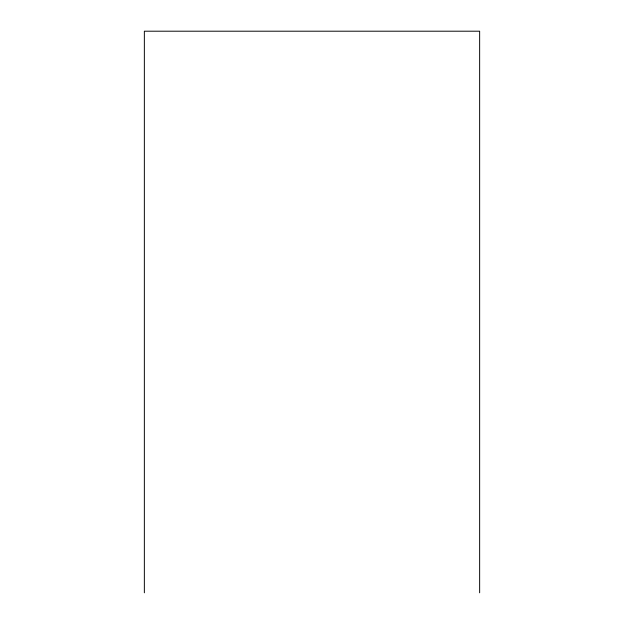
<?xml version="1.0" encoding="UTF-8"?>
<svg xmlns="http://www.w3.org/2000/svg" width="624" height="624" viewBox="0 0 624 624"><rect width="100%" height="100%" fill="white"/><g stroke="black" fill="none" stroke-linecap="round" stroke-linejoin="round"><path stroke-width="0.94" d="M479.645 592.8L479.645 31.2L144.355 31.2L144.355 592.8"/></g></svg>
